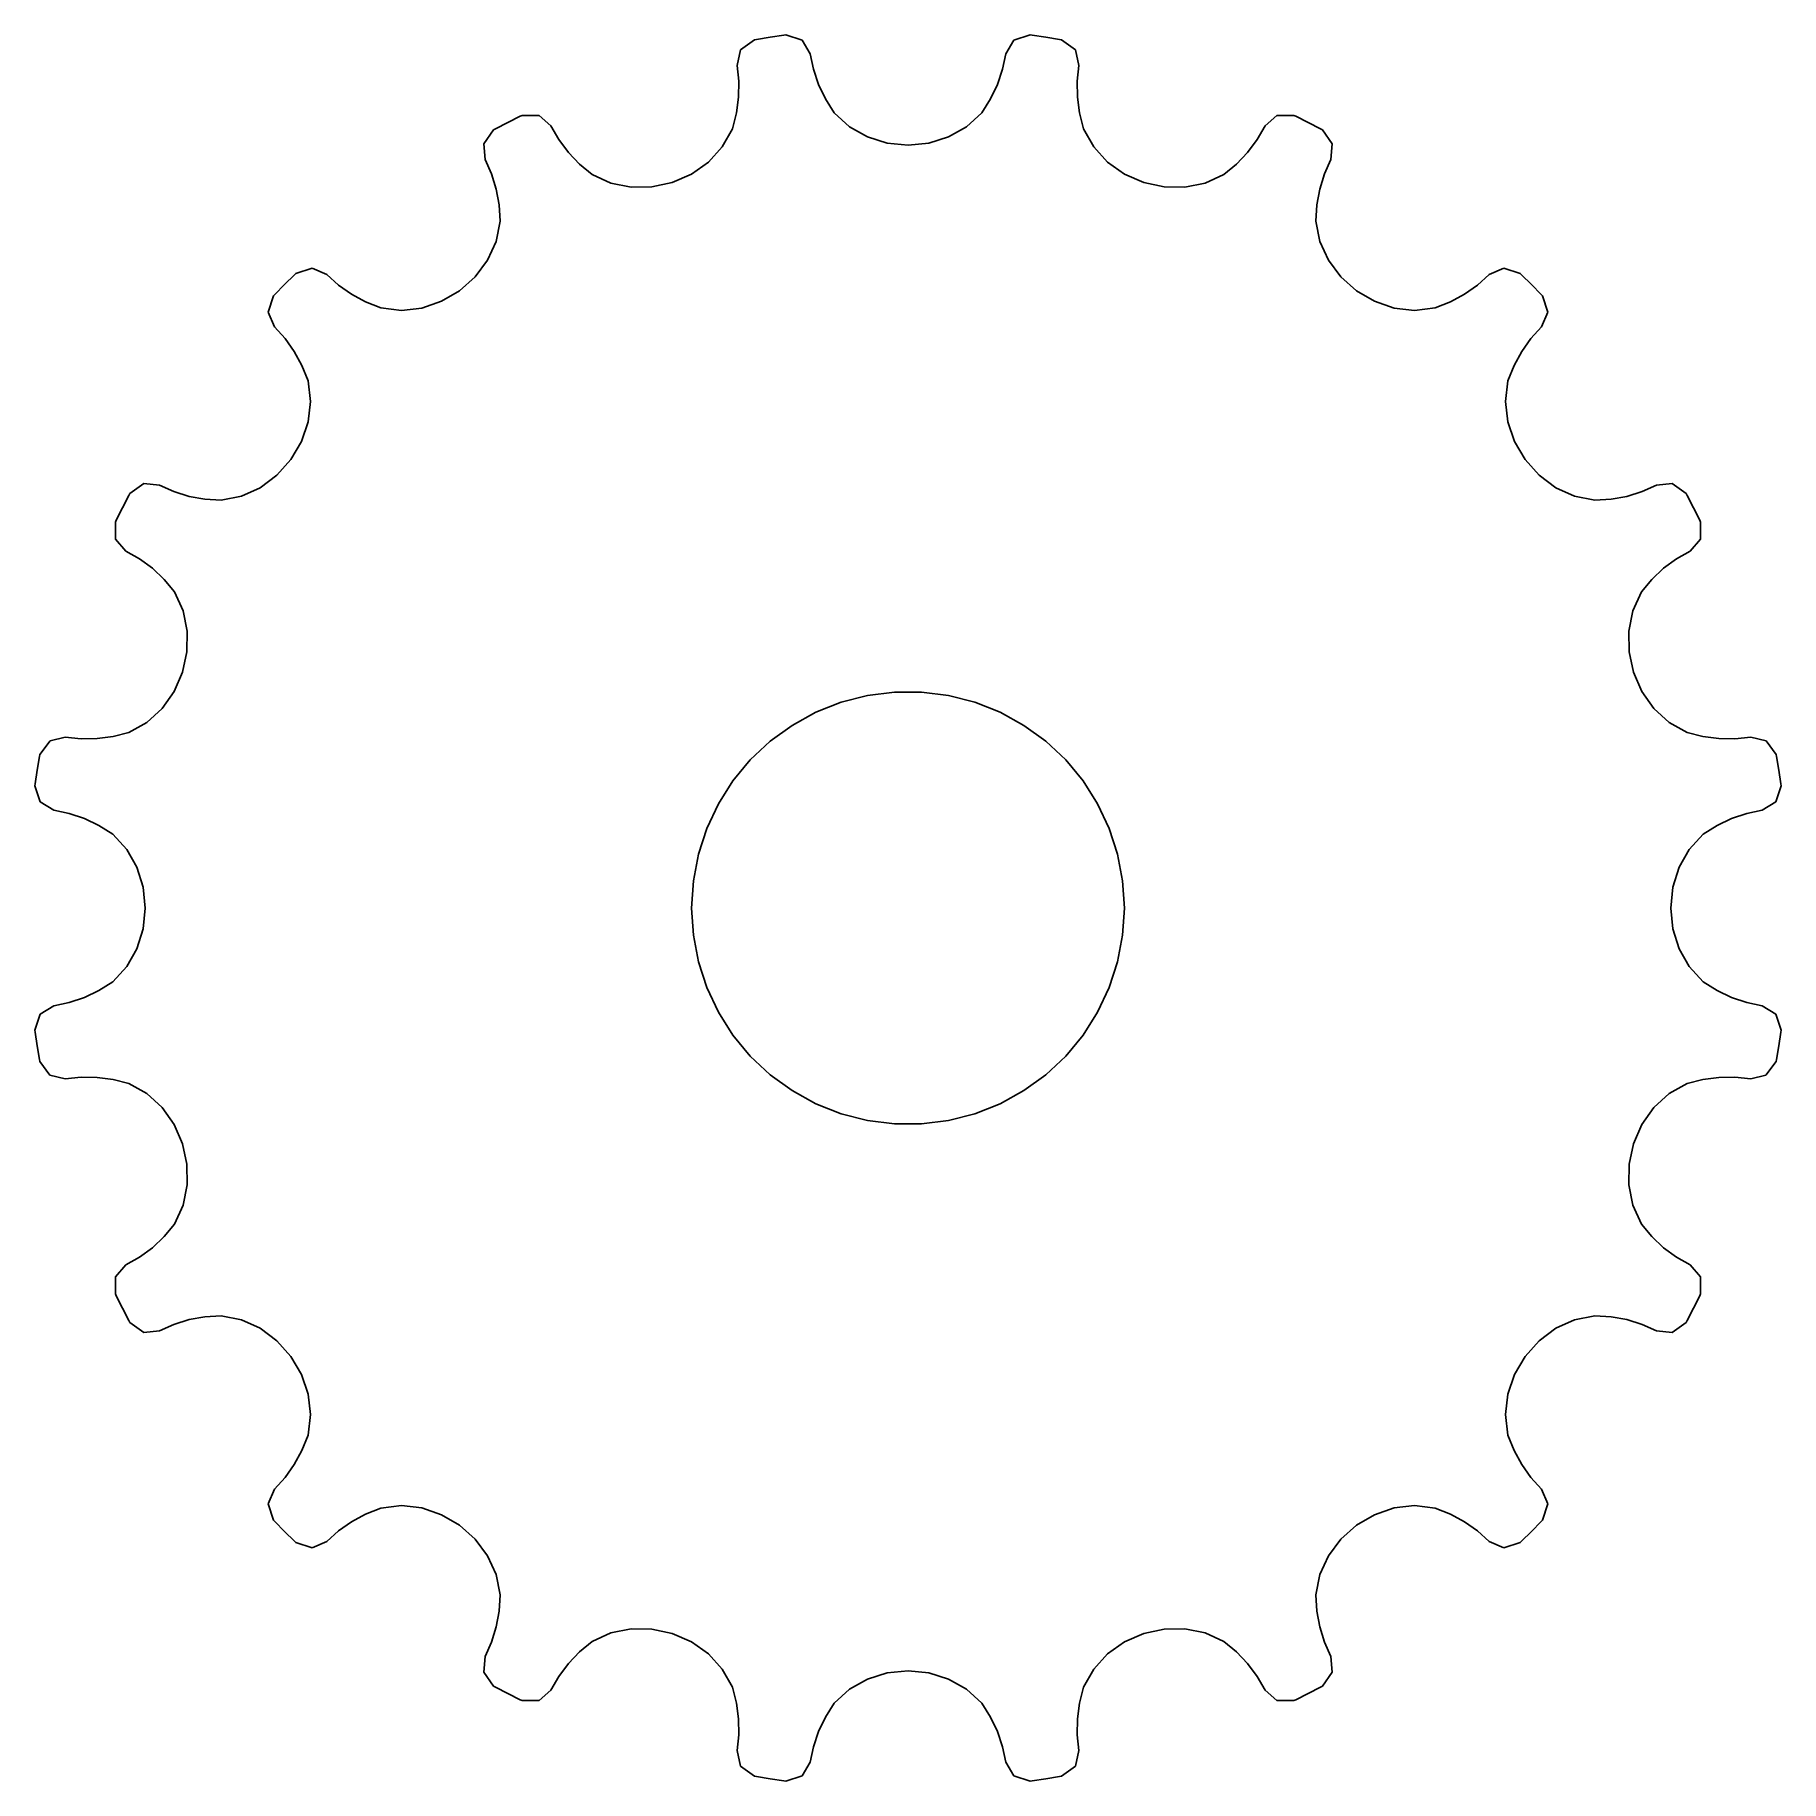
# Model space of a CAD drawing. Header units: metres. Extents: x -6 to 6, y 104 to 226.
# Drawn here: x -6.05 to 6.05, y 213.95 to 226.05 of the extents above.
import ezdxf

# ---------------------------------------------------------------- set-up
doc = ezdxf.new("R2010")
doc.units = ezdxf.units.M

msp = doc.modelspace()

# ---------------------------------------------------------------- linework, layer by layer
for p, q in [((-0.956146, 226.037), (-1.05086, 226.021)), ((-0.861206, 226.051), (-0.956146, 226.037)), ((-0.846924, 226.053), (-0.861206, 226.051)), ((-0.734589, 226.016), (-0.846924, 226.053)), ((0.846924, 226.053), (0.734741, 226.016)), ((0.861206, 226.051), (0.846924, 226.053)), ((0.956146, 226.037), (0.861206, 226.051)), ((1.05086, 226.021), (0.956146, 226.037)), ((-1.16026, 225.949), (-1.18503, 225.842)), ((-1.06503, 226.019), (-1.16026, 225.949)), ((-1.05086, 226.021), (-1.06503, 226.019)), ((-0.678375, 225.923), (-0.734589, 226.016)), ((-0.655991, 225.815), (-0.678375, 225.923)), ((0.678375, 225.923), (0.656052, 225.815)), ((0.734741, 226.016), (0.678375, 225.923)), ((1.06503, 226.019), (1.05086, 226.021)), ((1.1604, 225.949), (1.06503, 226.019)), ((1.18503, 225.842), (1.1604, 225.949)), ((-1.18503, 225.842), (-1.17293, 225.733)), ((-0.620392, 225.71), (-0.655991, 225.815)), ((0.656052, 225.815), (0.620544, 225.71)), ((1.17297, 225.733), (1.18503, 225.842)), ((-1.17293, 225.733), (-1.17435, 225.622)), ((-0.572189, 225.609), (-0.620392, 225.71)), ((0.620544, 225.71), (0.572357, 225.609)), ((1.1745, 225.622), (1.17297, 225.733)), ((-1.17435, 225.622), (-1.18906, 225.512)), ((-0.511993, 225.513), (-0.572189, 225.609)), ((0.572357, 225.609), (0.511993, 225.513)), ((1.18922, 225.512), (1.1745, 225.622)), ((-2.77487, 225.446), (-2.86008, 225.402)), ((-2.68898, 225.489), (-2.77487, 225.446)), ((-2.67599, 225.495), (-2.68898, 225.489)), ((-2.55769, 225.495), (-2.67599, 225.495)), ((-2.4754, 225.423), (-2.55769, 225.495)), ((-2.42076, 225.327), (-2.4754, 225.423)), ((-1.18906, 225.512), (-1.21681, 225.402)), ((-0.406158, 225.416), (-0.511993, 225.513)), ((0.511993, 225.513), (0.406158, 225.416)), ((1.21681, 225.402), (1.18922, 225.512)), ((2.4754, 225.423), (2.42081, 225.327)), ((2.55782, 225.495), (2.4754, 225.423)), ((2.67599, 225.495), (2.55782, 225.495)), ((2.68898, 225.489), (2.67599, 225.495)), ((2.77487, 225.446), (2.68898, 225.489)), ((2.86008, 225.402), (2.77487, 225.446)), ((-2.87276, 225.395), (-2.9417, 225.299)), ((-2.9417, 225.299), (-2.93243, 225.19)), ((-2.86008, 225.402), (-2.87276, 225.395)), ((-2.35457, 225.239), (-2.42076, 225.327)), ((-1.21681, 225.402), (-1.28743, 225.277)), ((-0.281647, 225.346), (-0.406158, 225.416)), ((-0.144287, 225.303), (-0.281647, 225.346)), ((0, 225.289), (-0.144287, 225.303)), ((0.144287, 225.303), (0, 225.289)), ((0.281647, 225.346), (0.144287, 225.303)), ((0.406158, 225.416), (0.281647, 225.346)), ((1.28743, 225.277), (1.21681, 225.402)), ((2.42081, 225.327), (2.35471, 225.239)), ((2.87276, 225.395), (2.86008, 225.402)), ((2.9418, 225.299), (2.87276, 225.395)), ((2.93243, 225.19), (2.9418, 225.299)), ((-2.93243, 225.19), (-2.88708, 225.09)), ((-2.2776, 225.158), (-2.35457, 225.239)), ((-1.28743, 225.277), (-1.38411, 225.171)), ((1.38411, 225.171), (1.28743, 225.277)), ((2.35471, 225.239), (2.27777, 225.158)), ((2.88713, 225.09), (2.93243, 225.19)), ((-2.88708, 225.09), (-2.85431, 224.984)), ((-2.19069, 225.085), (-2.2776, 225.158)), ((-2.06001, 225.026), (-2.19069, 225.085)), ((-1.50154, 225.088), (-1.63431, 225.03)), ((-1.38411, 225.171), (-1.50154, 225.088)), ((1.50154, 225.088), (1.38411, 225.171)), ((1.63431, 225.03), (1.50154, 225.088)), ((2.19069, 225.085), (2.06001, 225.026)), ((2.27777, 225.158), (2.19069, 225.085)), ((2.85443, 224.984), (2.88713, 225.09)), ((-2.85431, 224.984), (-2.83411, 224.875)), ((-1.91985, 224.997), (-2.06001, 225.026)), ((-1.776, 224.999), (-1.91985, 224.997)), ((-1.63431, 225.03), (-1.776, 224.999)), ((1.776, 224.999), (1.63431, 225.03)), ((1.91985, 224.997), (1.776, 224.999)), ((2.06001, 225.026), (1.91985, 224.997)), ((2.83424, 224.874), (2.85443, 224.984)), ((-2.83411, 224.875), (-2.82651, 224.761)), ((2.82651, 224.761), (2.83424, 224.874)), ((-2.82651, 224.761), (-2.85503, 224.621)), ((2.85503, 224.621), (2.82651, 224.761)), ((-2.85503, 224.621), (-2.9144, 224.491)), ((2.9144, 224.491), (2.85503, 224.621)), ((-2.9144, 224.491), (-3.0004, 224.375)), ((3.0004, 224.375), (2.9144, 224.491)), ((-4.25356, 224.389), (-4.32198, 224.322)), ((-4.24312, 224.399), (-4.25356, 224.389)), ((-4.13042, 224.435), (-4.24312, 224.399)), ((-4.03011, 224.393), (-4.13042, 224.435)), ((-3.94856, 224.319), (-4.03011, 224.393)), ((-3.0004, 224.375), (-3.10864, 224.279)), ((3.10864, 224.279), (3.0004, 224.375)), ((4.03011, 224.393), (3.94861, 224.319)), ((4.13054, 224.435), (4.03011, 224.393)), ((4.24312, 224.399), (4.13054, 224.435)), ((4.25356, 224.389), (4.24312, 224.399)), ((4.32198, 224.322), (4.25356, 224.389)), ((-4.39926, 224.243), (-4.43518, 224.131)), ((-4.38933, 224.254), (-4.39926, 224.243)), ((-4.32198, 224.322), (-4.38933, 224.254)), ((-3.85825, 224.255), (-3.94856, 224.319)), ((-3.76007, 224.202), (-3.85825, 224.255)), ((-3.10864, 224.279), (-3.23387, 224.206)), ((3.23387, 224.206), (3.10864, 224.279)), ((3.85838, 224.255), (3.76021, 224.202)), ((3.94861, 224.319), (3.85838, 224.255)), ((4.38933, 224.254), (4.32198, 224.322)), ((4.39926, 224.243), (4.38933, 224.254)), ((4.43526, 224.13), (4.39926, 224.243)), ((-4.43518, 224.131), (-4.39281, 224.03)), ((-3.65495, 224.16), (-3.76007, 224.202)), ((-3.51222, 224.143), (-3.65495, 224.16)), ((-3.37012, 224.159), (-3.51222, 224.143)), ((-3.23387, 224.206), (-3.37012, 224.159)), ((3.37012, 224.159), (3.23387, 224.206)), ((3.51222, 224.143), (3.37012, 224.159)), ((3.65495, 224.16), (3.51222, 224.143)), ((3.76021, 224.202), (3.65495, 224.16)), ((4.39281, 224.03), (4.43526, 224.13)), ((-4.39281, 224.03), (-4.31865, 223.949)), ((4.31868, 223.949), (4.39281, 224.03)), ((-4.31865, 223.949), (-4.25487, 223.858)), ((-4.25487, 223.858), (-4.20172, 223.76)), ((4.20183, 223.76), (4.25496, 223.858)), ((4.25496, 223.858), (4.31868, 223.949)), ((-4.20172, 223.76), (-4.15955, 223.655)), ((4.15955, 223.655), (4.20183, 223.76)), ((-4.15955, 223.655), (-4.14314, 223.512)), ((4.14314, 223.512), (4.15955, 223.655)), ((-4.14314, 223.512), (-4.15941, 223.37)), ((4.15941, 223.37), (4.14314, 223.512)), ((-4.15941, 223.37), (-4.20555, 223.234)), ((4.20555, 223.234), (4.15941, 223.37)), ((-4.20555, 223.234), (-4.27869, 223.109)), ((4.27869, 223.109), (4.20555, 223.234)), ((-4.37518, 223), (-4.49051, 222.914)), ((-4.27869, 223.109), (-4.37518, 223)), ((4.37518, 223), (4.27869, 223.109)), ((4.49051, 222.914), (4.37518, 223)), ((-5.29884, 222.942), (-5.3949, 222.873)), ((-5.19031, 222.932), (-5.29884, 222.942)), ((-5.08986, 222.887), (-5.19031, 222.932)), ((-4.98427, 222.854), (-5.08986, 222.887)), ((-4.49051, 222.914), (-4.62062, 222.855)), ((4.62062, 222.855), (4.49051, 222.914)), ((5.08989, 222.887), (4.98436, 222.854)), ((5.19031, 222.932), (5.08989, 222.887)), ((5.29892, 222.942), (5.19031, 222.932)), ((5.3949, 222.873), (5.29892, 222.942)), ((-5.446, 222.775), (-5.48891, 222.689)), ((-5.40175, 222.86), (-5.446, 222.775)), ((-5.3949, 222.873), (-5.40175, 222.86)), ((-4.87448, 222.834), (-4.98427, 222.854)), ((-4.76144, 222.827), (-4.87448, 222.834)), ((-4.62062, 222.855), (-4.76144, 222.827)), ((4.76144, 222.827), (4.62062, 222.855)), ((4.87457, 222.834), (4.76144, 222.827)), ((4.98436, 222.854), (4.87457, 222.834)), ((5.40175, 222.86), (5.3949, 222.873)), ((5.446, 222.775), (5.40175, 222.86)), ((5.48891, 222.689), (5.446, 222.775)), ((-5.48891, 222.689), (-5.49515, 222.676)), ((-5.49515, 222.676), (-5.49451, 222.558)), ((5.49515, 222.676), (5.48891, 222.689)), ((5.49455, 222.558), (5.49515, 222.676)), ((-5.49451, 222.558), (-5.42319, 222.475)), ((5.42319, 222.475), (5.49455, 222.558)), ((-5.42319, 222.475), (-5.32747, 222.421)), ((-5.32747, 222.421), (-5.23892, 222.355)), ((5.23897, 222.355), (5.32748, 222.421)), ((5.32748, 222.421), (5.42319, 222.475)), ((-5.23892, 222.355), (-5.15805, 222.278)), ((-5.15805, 222.278), (-5.0854, 222.191)), ((5.0854, 222.191), (5.1581, 222.278)), ((5.1581, 222.278), (5.23897, 222.355)), ((-5.0854, 222.191), (-5.0257, 222.06)), ((5.0257, 222.06), (5.0854, 222.191)), ((-5.0257, 222.06), (-4.99725, 221.92)), ((4.99725, 221.92), (5.0257, 222.06)), ((-4.99725, 221.92), (-4.99904, 221.776)), ((4.99904, 221.776), (4.99725, 221.92)), ((-4.99904, 221.776), (-5.02991, 221.634)), ((5.02991, 221.634), (4.99904, 221.776)), ((-5.02991, 221.634), (-5.08823, 221.502)), ((5.08823, 221.502), (5.02991, 221.634)), ((-5.08823, 221.502), (-5.17133, 221.384)), ((-0.638657, 221.357), (-0.463516, 221.427)), ((-0.463516, 221.427), (-0.281067, 221.473)), ((-0.281067, 221.473), (-0.094177, 221.497)), ((-0.094177, 221.497), (0.094177, 221.497)), ((0.094177, 221.497), (0.281067, 221.473)), ((0.281067, 221.473), (0.463516, 221.427)), ((0.463516, 221.427), (0.638657, 221.357)), ((5.17133, 221.384), (5.08823, 221.502)), ((-5.17133, 221.384), (-5.27672, 221.287)), ((-0.803726, 221.266), (-0.638657, 221.357)), ((0.638657, 221.357), (0.803726, 221.266)), ((5.27672, 221.287), (5.17133, 221.384)), ((-5.84245, 221.185), (-5.94856, 221.16)), ((-5.73293, 221.173), (-5.84245, 221.185)), ((-5.51173, 221.189), (-5.62239, 221.174)), ((-5.40184, 221.217), (-5.51173, 221.189)), ((-5.27672, 221.287), (-5.40184, 221.217)), ((-0.956131, 221.156), (-0.803726, 221.266)), ((0.803726, 221.266), (0.956131, 221.156)), ((5.40184, 221.217), (5.27672, 221.287)), ((5.51178, 221.189), (5.40184, 221.217)), ((5.62244, 221.174), (5.51178, 221.189)), ((5.84245, 221.185), (5.73294, 221.173)), ((5.94861, 221.16), (5.84245, 221.185)), ((-6.01859, 221.065), (-6.02118, 221.051)), ((-5.94856, 221.16), (-6.01859, 221.065)), ((-5.62239, 221.174), (-5.73293, 221.173)), ((-1.09344, 221.027), (-0.956131, 221.156)), ((0.956131, 221.156), (1.09344, 221.027)), ((5.73294, 221.173), (5.62244, 221.174)), ((6.01859, 221.065), (5.94861, 221.16)), ((6.02118, 221.051), (6.01859, 221.065)), ((-6.03694, 220.956), (-6.05121, 220.861)), ((-6.02118, 221.051), (-6.03694, 220.956)), ((-1.21352, 220.882), (-1.09344, 221.027)), ((1.09344, 221.027), (1.21352, 220.882)), ((6.03694, 220.956), (6.02118, 221.051)), ((6.05121, 220.861), (6.03694, 220.956)), ((-6.05121, 220.861), (-6.05313, 220.847)), ((-6.05313, 220.847), (-6.01601, 220.735)), ((-1.31445, 220.723), (-1.21352, 220.882)), ((1.21352, 220.882), (1.31445, 220.723)), ((6.01601, 220.735), (6.05313, 220.847)), ((6.05313, 220.847), (6.05121, 220.861)), ((-6.01601, 220.735), (-5.9227, 220.678)), ((-1.39465, 220.552), (-1.31445, 220.723)), ((1.31445, 220.723), (1.39465, 220.552)), ((5.9227, 220.678), (6.01601, 220.735)), ((-5.9227, 220.678), (-5.8148, 220.656)), ((-5.8148, 220.656), (-5.71016, 220.621)), ((-5.71016, 220.621), (-5.60947, 220.572)), ((5.60947, 220.572), (5.71016, 220.62)), ((5.71016, 220.62), (5.8148, 220.656)), ((5.8148, 220.656), (5.9227, 220.678)), ((-5.60947, 220.572), (-5.51347, 220.512)), ((-5.51347, 220.512), (-5.41631, 220.406)), ((-1.45287, 220.373), (-1.39465, 220.552)), ((1.39465, 220.552), (1.45287, 220.373)), ((5.41631, 220.406), (5.51347, 220.512)), ((5.51347, 220.512), (5.60947, 220.572)), ((-5.41631, 220.406), (-5.34595, 220.282)), ((-1.48816, 220.188), (-1.45287, 220.373)), ((1.45287, 220.373), (1.48816, 220.188)), ((5.34595, 220.282), (5.41631, 220.406)), ((-5.34595, 220.282), (-5.30319, 220.144)), ((5.30319, 220.144), (5.34595, 220.282)), ((-5.30319, 220.144), (-5.28876, 220)), ((-1.5, 220), (-1.48816, 220.188)), ((1.48816, 220.188), (1.5, 220)), ((5.28876, 220), (5.30319, 220.144)), ((-5.28876, 220), (-5.30319, 219.856)), ((-1.48816, 219.812), (-1.5, 220)), ((1.5, 220), (1.48816, 219.812)), ((5.30319, 219.856), (5.28876, 220)), ((-5.30319, 219.856), (-5.34595, 219.718)), ((5.34595, 219.718), (5.30319, 219.856)), ((-1.45287, 219.627), (-1.48816, 219.812)), ((1.48816, 219.812), (1.45287, 219.627)), ((-5.34595, 219.718), (-5.41631, 219.594)), ((-1.39465, 219.448), (-1.45287, 219.627)), ((1.45287, 219.627), (1.39465, 219.448)), ((5.41631, 219.594), (5.34595, 219.718)), ((-5.51347, 219.488), (-5.60947, 219.428)), ((-5.41631, 219.594), (-5.51347, 219.488)), ((5.51347, 219.488), (5.41631, 219.594)), ((5.60947, 219.428), (5.51347, 219.488)), ((-5.71016, 219.38), (-5.8148, 219.344)), ((-5.60947, 219.428), (-5.71016, 219.38)), ((-1.31445, 219.277), (-1.39465, 219.448)), ((1.39465, 219.448), (1.31445, 219.277)), ((5.71016, 219.379), (5.60947, 219.428)), ((5.8148, 219.344), (5.71016, 219.379)), ((-6.01601, 219.265), (-6.05313, 219.153)), ((-5.9227, 219.322), (-6.01601, 219.265)), ((-5.8148, 219.344), (-5.9227, 219.322)), ((-1.21352, 219.118), (-1.31445, 219.277)), ((1.31445, 219.277), (1.21352, 219.118)), ((5.9227, 219.322), (5.8148, 219.344)), ((6.01601, 219.265), (5.9227, 219.322)), ((6.05313, 219.153), (6.01601, 219.265)), ((-6.05313, 219.153), (-6.05121, 219.139)), ((-6.05121, 219.139), (-6.03694, 219.044)), ((6.03694, 219.044), (6.05121, 219.139)), ((6.05121, 219.139), (6.05313, 219.153)), ((-6.03694, 219.044), (-6.02118, 218.949)), ((-1.09344, 218.973), (-1.21352, 219.118)), ((1.21352, 219.118), (1.09344, 218.973)), ((6.02118, 218.949), (6.03694, 219.044)), ((-6.02118, 218.949), (-6.01859, 218.935)), ((-6.01859, 218.935), (-5.94861, 218.84)), ((-0.956131, 218.844), (-1.09344, 218.973)), ((1.09344, 218.973), (0.956131, 218.844)), ((5.94856, 218.84), (6.01859, 218.935)), ((6.01859, 218.935), (6.02118, 218.949)), ((-5.94861, 218.84), (-5.84245, 218.815)), ((-5.84245, 218.815), (-5.73294, 218.827)), ((-5.73294, 218.827), (-5.62244, 218.826)), ((-5.62244, 218.826), (-5.51178, 218.811)), ((-5.51178, 218.811), (-5.40184, 218.783)), ((-5.40184, 218.783), (-5.27672, 218.713)), ((-0.803726, 218.734), (-0.956131, 218.844)), ((0.956131, 218.844), (0.803726, 218.734)), ((5.27672, 218.713), (5.40184, 218.783)), ((5.40184, 218.783), (5.51173, 218.811)), ((5.51173, 218.811), (5.62239, 218.826)), ((5.62239, 218.826), (5.73293, 218.827)), ((5.73293, 218.827), (5.84245, 218.815)), ((5.84245, 218.815), (5.94856, 218.84)), ((-5.27672, 218.713), (-5.17133, 218.616)), ((-0.638657, 218.643), (-0.803726, 218.734)), ((-0.463516, 218.573), (-0.638657, 218.643)), ((0.638657, 218.643), (0.463516, 218.573)), ((0.803726, 218.734), (0.638657, 218.643)), ((5.17133, 218.616), (5.27672, 218.713)), ((-5.17133, 218.616), (-5.08823, 218.498)), ((-0.281067, 218.527), (-0.463516, 218.573)), ((-0.094177, 218.503), (-0.281067, 218.527)), ((0.281067, 218.527), (0.094177, 218.503)), ((0.463516, 218.573), (0.281067, 218.527)), ((5.08823, 218.498), (5.17133, 218.616)), ((-5.08823, 218.498), (-5.02991, 218.366)), ((0.094177, 218.503), (-0.094177, 218.503)), ((5.02991, 218.366), (5.08823, 218.498)), ((-5.02991, 218.366), (-4.99904, 218.224)), ((4.99904, 218.224), (5.02991, 218.366)), ((-4.99904, 218.224), (-4.99725, 218.08)), ((4.99725, 218.08), (4.99904, 218.224)), ((-4.99725, 218.08), (-5.0257, 217.94)), ((5.0257, 217.94), (4.99725, 218.08)), ((-5.0257, 217.94), (-5.0854, 217.809)), ((5.0854, 217.809), (5.0257, 217.94)), ((-5.0854, 217.809), (-5.1581, 217.722)), ((5.15805, 217.722), (5.0854, 217.809)), ((-5.1581, 217.722), (-5.23897, 217.645)), ((5.23892, 217.645), (5.15805, 217.722)), ((-5.32748, 217.579), (-5.42319, 217.525)), ((-5.23897, 217.645), (-5.32748, 217.579)), ((5.32747, 217.579), (5.23892, 217.645)), ((5.42319, 217.525), (5.32747, 217.579)), ((-5.49455, 217.442), (-5.49515, 217.324)), ((-5.42319, 217.525), (-5.49455, 217.442)), ((5.49451, 217.442), (5.42319, 217.525)), ((5.49515, 217.324), (5.49451, 217.442)), ((-5.49515, 217.324), (-5.48891, 217.311)), ((-5.48891, 217.311), (-5.446, 217.225)), ((5.446, 217.225), (5.48891, 217.311)), ((5.48891, 217.311), (5.49515, 217.324)), ((-5.446, 217.225), (-5.40175, 217.14)), ((5.40175, 217.14), (5.446, 217.225)), ((-5.40175, 217.14), (-5.3949, 217.127)), ((-5.3949, 217.127), (-5.29892, 217.058)), ((-5.29892, 217.058), (-5.19031, 217.068)), ((-5.19031, 217.068), (-5.08989, 217.113)), ((-5.08989, 217.113), (-4.98436, 217.146)), ((-4.98436, 217.146), (-4.87457, 217.166)), ((-4.87457, 217.166), (-4.76144, 217.173)), ((-4.76144, 217.173), (-4.62062, 217.145)), ((-4.62062, 217.145), (-4.49051, 217.086)), ((-4.49051, 217.086), (-4.37518, 217)), ((4.37518, 217), (4.49051, 217.086)), ((4.49051, 217.086), (4.62062, 217.145)), ((4.62062, 217.145), (4.76144, 217.173)), ((4.76144, 217.173), (4.87448, 217.166)), ((4.87448, 217.166), (4.98427, 217.146)), ((4.98427, 217.146), (5.08986, 217.113)), ((5.08986, 217.113), (5.19031, 217.068)), ((5.19031, 217.068), (5.29884, 217.058)), ((5.29884, 217.058), (5.3949, 217.127)), ((5.3949, 217.127), (5.40175, 217.14)), ((-4.37518, 217), (-4.27869, 216.891)), ((4.27869, 216.891), (4.37518, 217)), ((-4.27869, 216.891), (-4.20555, 216.766)), ((4.20555, 216.766), (4.27869, 216.891)), ((-4.20555, 216.766), (-4.15941, 216.63)), ((4.15941, 216.63), (4.20555, 216.766)), ((-4.15941, 216.63), (-4.14314, 216.488)), ((4.14314, 216.488), (4.15941, 216.63)), ((-4.14314, 216.488), (-4.15955, 216.345)), ((4.15955, 216.345), (4.14314, 216.488)), ((-4.15955, 216.345), (-4.20183, 216.24)), ((4.20172, 216.24), (4.15955, 216.345)), ((-4.20183, 216.24), (-4.25496, 216.142)), ((4.25487, 216.142), (4.20172, 216.24)), ((-4.25496, 216.142), (-4.31868, 216.051)), ((4.31865, 216.051), (4.25487, 216.142)), ((-4.31868, 216.051), (-4.39281, 215.97)), ((4.39281, 215.97), (4.31865, 216.051)), ((-4.39281, 215.97), (-4.43526, 215.87)), ((-4.43526, 215.87), (-4.39926, 215.757)), ((-3.65495, 215.84), (-3.51222, 215.857)), ((-3.51222, 215.857), (-3.37012, 215.841)), ((3.37012, 215.841), (3.51222, 215.857)), ((3.51222, 215.857), (3.65495, 215.84)), ((4.43518, 215.869), (4.39281, 215.97)), ((4.39926, 215.757), (4.43518, 215.869)), ((-4.39926, 215.757), (-4.38933, 215.746)), ((-4.38933, 215.746), (-4.32198, 215.678)), ((-3.94861, 215.681), (-3.85838, 215.745)), ((-3.85838, 215.745), (-3.76021, 215.798)), ((-3.76021, 215.798), (-3.65495, 215.84)), ((-3.37012, 215.841), (-3.23387, 215.794)), ((-3.23387, 215.794), (-3.10864, 215.721)), ((3.10864, 215.721), (3.23387, 215.794)), ((3.23387, 215.794), (3.37012, 215.841)), ((3.65495, 215.84), (3.76007, 215.798)), ((3.76007, 215.798), (3.85825, 215.745)), ((3.85825, 215.745), (3.94856, 215.681)), ((4.32198, 215.678), (4.38933, 215.746)), ((4.38933, 215.746), (4.39926, 215.757)), ((-4.32198, 215.678), (-4.25356, 215.611)), ((-4.03011, 215.607), (-3.94861, 215.681)), ((-3.10864, 215.721), (-3.0004, 215.625)), ((-3.0004, 215.625), (-2.9144, 215.509)), ((2.9144, 215.509), (3.0004, 215.625)), ((3.0004, 215.625), (3.10864, 215.721)), ((3.94856, 215.681), (4.03011, 215.607)), ((4.25356, 215.611), (4.32198, 215.678)), ((-4.25356, 215.611), (-4.24312, 215.601)), ((-4.24312, 215.601), (-4.13054, 215.565)), ((-4.13054, 215.565), (-4.03011, 215.607)), ((-2.9144, 215.509), (-2.85503, 215.379)), ((2.85503, 215.379), (2.9144, 215.509)), ((4.03011, 215.607), (4.13042, 215.565)), ((4.13042, 215.565), (4.24312, 215.601)), ((4.24312, 215.601), (4.25356, 215.611)), ((-2.85503, 215.379), (-2.82651, 215.239)), ((2.82651, 215.239), (2.85503, 215.379)), ((-2.82651, 215.239), (-2.83424, 215.126)), ((2.83411, 215.125), (2.82651, 215.239)), ((-2.85443, 215.016), (-2.88713, 214.91)), ((-2.83424, 215.126), (-2.85443, 215.016)), ((2.85431, 215.016), (2.83411, 215.125)), ((2.88708, 214.91), (2.85431, 215.016)), ((-2.88713, 214.91), (-2.93243, 214.81)), ((-2.27777, 214.842), (-2.19069, 214.915)), ((-2.19069, 214.915), (-2.06001, 214.974)), ((-2.06001, 214.974), (-1.91985, 215.003)), ((-1.91985, 215.003), (-1.776, 215.001)), ((-1.776, 215.001), (-1.63431, 214.97)), ((-1.63431, 214.97), (-1.50154, 214.912)), ((-1.50154, 214.912), (-1.38411, 214.829)), ((1.38411, 214.829), (1.50154, 214.912)), ((1.50154, 214.912), (1.63431, 214.97)), ((1.63431, 214.97), (1.776, 215.001)), ((1.776, 215.001), (1.91985, 215.003)), ((1.91985, 215.003), (2.06001, 214.974)), ((2.06001, 214.974), (2.19069, 214.915)), ((2.19069, 214.915), (2.2776, 214.842)), ((2.93243, 214.81), (2.88708, 214.91)), ((-2.93243, 214.81), (-2.9418, 214.701)), ((-2.35471, 214.761), (-2.27777, 214.842)), ((-1.38411, 214.829), (-1.28743, 214.723)), ((1.28743, 214.723), (1.38411, 214.829)), ((2.2776, 214.842), (2.35457, 214.761)), ((2.9417, 214.701), (2.93243, 214.81)), ((-2.9418, 214.701), (-2.87276, 214.605)), ((-2.4754, 214.577), (-2.42081, 214.673)), ((-2.42081, 214.673), (-2.35471, 214.761)), ((-1.28743, 214.723), (-1.21681, 214.598)), ((-0.406158, 214.584), (-0.281647, 214.654)), ((-0.281647, 214.654), (-0.144287, 214.697)), ((-0.144287, 214.697), (0, 214.711)), ((0, 214.711), (0.144287, 214.697)), ((0.144287, 214.697), (0.281647, 214.654)), ((0.281647, 214.654), (0.406158, 214.584)), ((1.21681, 214.598), (1.28743, 214.723)), ((2.35457, 214.761), (2.42076, 214.673)), ((2.42076, 214.673), (2.4754, 214.577)), ((2.87276, 214.605), (2.9417, 214.701)), ((-2.87276, 214.605), (-2.86008, 214.598)), ((-2.86008, 214.598), (-2.77487, 214.554)), ((-2.77487, 214.554), (-2.68898, 214.511)), ((-2.55782, 214.505), (-2.4754, 214.577)), ((-1.21681, 214.598), (-1.18922, 214.488)), ((-0.511993, 214.487), (-0.406158, 214.584)), ((0.406158, 214.584), (0.511993, 214.487)), ((1.18906, 214.488), (1.21681, 214.598)), ((2.4754, 214.577), (2.55769, 214.505)), ((2.68898, 214.511), (2.77487, 214.554)), ((2.77487, 214.554), (2.86008, 214.598)), ((2.86008, 214.598), (2.87276, 214.605)), ((-2.68898, 214.511), (-2.67599, 214.505)), ((-2.67599, 214.505), (-2.55782, 214.505)), ((-1.18922, 214.488), (-1.1745, 214.378)), ((-0.572357, 214.391), (-0.511993, 214.487)), ((0.511993, 214.487), (0.572189, 214.391)), ((1.17435, 214.378), (1.18906, 214.488)), ((2.55769, 214.505), (2.67599, 214.505)), ((2.67599, 214.505), (2.68898, 214.511)), ((-1.1745, 214.378), (-1.17297, 214.267)), ((-0.656052, 214.185), (-0.620544, 214.29)), ((-0.620544, 214.29), (-0.572357, 214.391)), ((0.572189, 214.391), (0.620392, 214.29)), ((0.620392, 214.29), (0.655991, 214.185)), ((1.17293, 214.267), (1.17435, 214.378)), ((-1.17297, 214.267), (-1.18503, 214.158)), ((-0.678375, 214.077), (-0.656052, 214.185)), ((0.655991, 214.185), (0.678375, 214.077)), ((1.18503, 214.158), (1.17293, 214.267)), ((-1.18503, 214.158), (-1.1604, 214.051)), ((-1.1604, 214.051), (-1.06503, 213.981)), ((-0.734741, 213.984), (-0.678375, 214.077)), ((0.678375, 214.077), (0.734589, 213.984)), ((1.06503, 213.981), (1.16026, 214.051)), ((1.16026, 214.051), (1.18503, 214.158)), ((-1.06503, 213.981), (-1.05086, 213.979)), ((-1.05086, 213.979), (-0.956146, 213.963)), ((-0.956146, 213.963), (-0.861206, 213.949)), ((-0.861206, 213.949), (-0.846924, 213.947)), ((-0.846924, 213.947), (-0.734741, 213.984)), ((0.734589, 213.984), (0.846924, 213.947)), ((0.846924, 213.947), (0.861206, 213.949)), ((0.861206, 213.949), (0.956146, 213.963)), ((0.956146, 213.963), (1.05086, 213.979)), ((1.05086, 213.979), (1.06503, 213.981))]:
    msp.add_line(p, q)

doc.saveas('drawing.dxf')
